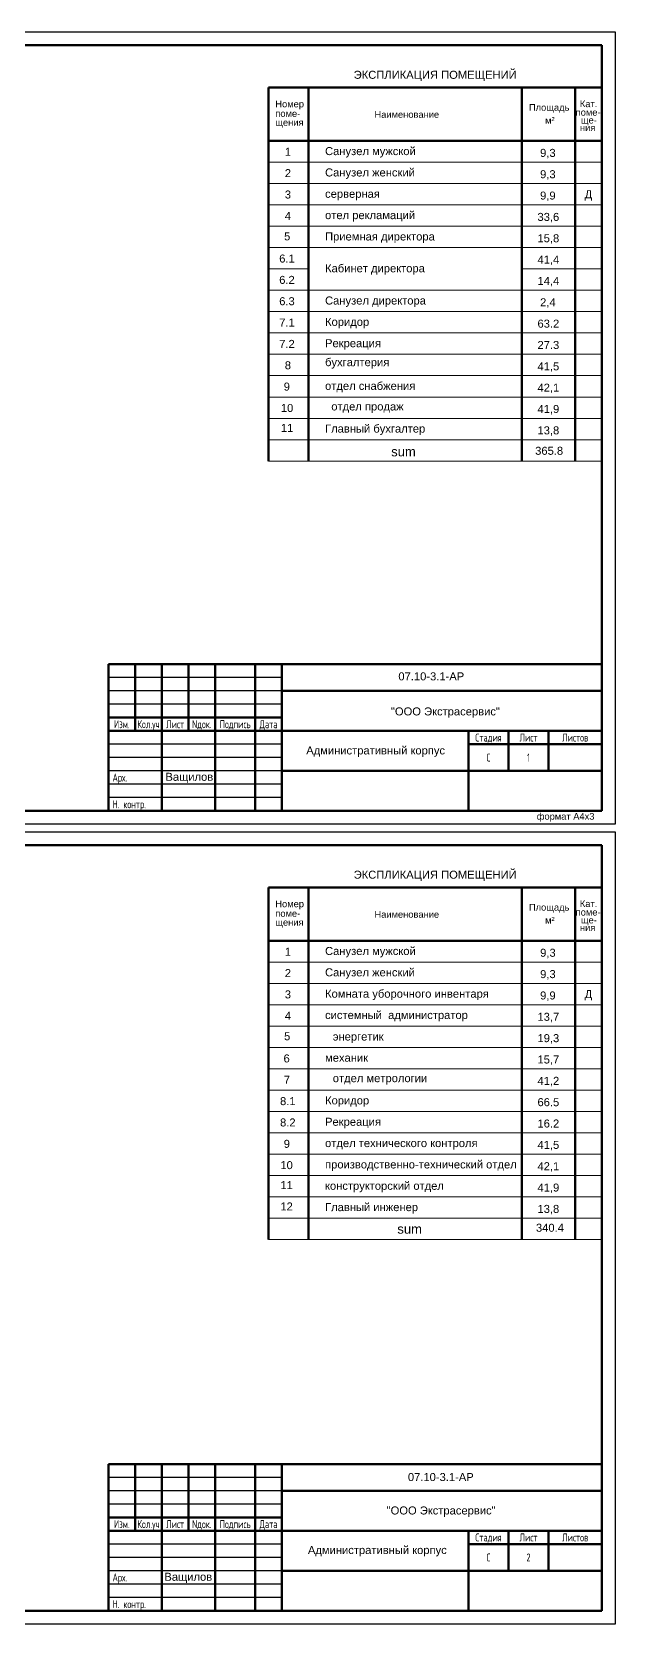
# Model space of a CAD drawing. Header units: millimetres. Extents: x 19315 to 19945, y -11469 to -10873.
# Drawn here: x 19726 to 19945, y -11469 to -10873 of the extents above; entities that cross this region are included whole.
import ezdxf
from ezdxf.enums import TextEntityAlignment as Align

# ---------------------------------------------------------------- set-up
doc = ezdxf.new("R2010")
doc.units = ezdxf.units.MM
doc.layers.add('0_FORMAT', color=7, linetype='Continuous')
for name, color, linetype, lineweight in [('АР 0', 7, 'Continuous', 15), ('рамка_штамп', 7, 'Continuous', 20), ('Текст', 254, 'Continuous', 0)]:
    doc.layers.add(name, color=color, linetype=linetype, lineweight=lineweight)
doc.styles.add('Arial-прямой', font='arial.ttf')
doc.styles.add('Romans_0.7', font='romans.shx', dxfattribs={"width": 0.7, "height": 300})
doc.styles.add('ОСНОВНОЙ', font='arial.ttf', dxfattribs={"width": 0.75})

# ---------------------------------------------------------------- blocks, each defined once
blk = doc.blocks.new('*U9')
at = {"layer": '0_FORMAT'}
for p, q in [((0, 0), (0, 297)), ((0, 297), (630, 297)), ((630, 297), (630, 0)), ((10, 155), (10, 90)), ((15, 155), (15, 90)), ((20, 90), (8, 90)), ((505, 55), (440, 55)), ((505, 50), (440, 50)), ((505, 45), (440, 45)), ((505, 30), (440, 30)), ((505, 25), (440, 25)), ((505, 20), (440, 20)), ((505, 15), (440, 15)), ((505, 10), (440, 10)), ((630, 0), (0, 0))]:
    blk.add_line(p, q, dxfattribs=at)
at = {"layer": '0_FORMAT', "lineweight": 60}
for p, q in [((20, 5), (20, 292)), ((20, 292), (625, 292)), ((625, 292), (625, 5)), ((20, 155), (0, 155)), ((5, 155), (5, 90)), ((20, 145), (5, 145)), ((20, 130), (5, 130)), ((20, 110), (5, 110)), ((20, 90), (0, 90)), ((8, 5), (8, 90)), ((13, 5), (13, 90)), ((20, 65), (8, 65)), ((440, 60), (440, 5)), ((625, 60), (440, 60)), ((450, 60), (450, 35)), ((460, 60), (460, 5)), ((470, 60), (470, 35)), ((480, 60), (480, 5)), ((495, 60), (495, 5)), ((505, 60), (505, 5)), ((625, 50), (505, 50)), ((505, 40), (440, 40)), ((20, 30), (8, 30)), ((625, 35), (440, 35)), ((575, 35), (575, 5)), ((625, 30), (575, 30)), ((590, 35), (590, 20)), ((605, 35), (605, 20)), ((625, 20), (505, 20)), ((20, 5), (8, 5)), ((625, 5), (20, 5))]:
    blk.add_line(p, q, dxfattribs=at)
at = {"layer": '0_FORMAT', "style": 'Romans_0.7', "width": 0.7}
for s, height, p in [('Согласовано:', 3.5, (2.5, 122.5)), ('Взам. инв. N', 3, (10.5, 77.5)), ('Подпись и дата', 3, (10.5, 47.5)), ('Инв. N подл.', 3, (10.5, 17.5))]:
    blk.add_text(s, height=height, rotation=90, dxfattribs=at).set_placement(p, align=Align.MIDDLE_CENTER)
for s, p in [('Изм.', (445, 37.5)), ('Кол.уч', (455, 37.5)), ('Лист', (465, 37.5)), ('Nдок.', (475, 37.5)), ('Подпись', (487.5, 37.5)), ('Дата', (500, 37.5)), ('Стадия', (582.5, 32.5)), ('Лист', (597.5, 32.5)), ('Листов', (615, 32.5))]:
    blk.add_text(s, height=3, dxfattribs=at).set_placement(p, align=Align.MIDDLE_CENTER)
for tag, p in [('ДОЛЖНОСТЬ_1', (441.5, 32.5)), ('ФАМИЛИЯ_1', (460.5, 32.5)), ('ДОЛЖНОСТЬ_2', (441.5, 27.5)), ('ДОЛЖНОСТЬ_3', (441.5, 22.5)), ('ФАМИЛИЯ_2', (460.5, 27.5)), ('ФАМИЛИЯ_3', (460.5, 22.5)), ('ДОЛЖНОСТЬ_4', (441.5, 17.5)), ('ФАМИЛИЯ_4', (460.5, 17.5)), ('ДОЛЖНОСТЬ_5', (441.5, 12.5)), ('ФАМИЛИЯ_5', (460.5, 12.5)), ('ДОЛЖНОСТЬ_6', (441.5, 7.5)), ('ФАМИЛИЯ_6', (460.5, 7.5))]:
    blk.add_attdef(tag, text='', height=3, dxfattribs=at).set_placement(p, align=Align.MIDDLE_LEFT)
for tag, p in [('СТАДИЯ', (582.5, 25)), ('ЛИСТ', (597.5, 25)), ('ЛИСТОВ', (615, 25))]:
    blk.add_attdef(tag, text='', height=3, dxfattribs=at).set_placement(p, align=Align.MIDDLE_CENTER)

msp = doc.modelspace()

# ---------------------------------------------------------------- linework, layer by layer
at = {"layer": 'АР 0', "lineweight": 50, "ltscale": 100}
for p, q in [((19940.00703, -10893.47324), (19815.00703, -10893.47324)), ((19815.00703, -10893.47324), (19815.00703, -11033.47324)), ((19830.00703, -10893.47324), (19830.00703, -11033.47324)), ((19910.00703, -10893.47324), (19910.00703, -11033.47324)), ((19930.00703, -10893.47324), (19930.00703, -11033.47324)), ((19940.00703, -10893.47324), (19940.00703, -11009.47324)), ((19940.00703, -10913.47324), (19815.00703, -10913.47324)), ((19940.00703, -11193.27324), (19815.00703, -11193.27324)), ((19815.00703, -11193.27324), (19815.00703, -11325.27324)), ((19830.00703, -11193.27324), (19830.00703, -11325.27324)), ((19910.00703, -11193.27324), (19910.00703, -11325.27324)), ((19930.00703, -11193.27324), (19930.00703, -11325.27324)), ((19940.00703, -11193.27324), (19940.00703, -11325.27324)), ((19940.00703, -11213.27324), (19815.00703, -11213.27324))]:
    msp.add_line(p, q, dxfattribs=at)
at = {"layer": 'АР 0', "lineweight": 15}
for p, q in [((19940.00703, -10921.47324), (19815.00703, -10921.47324)), ((19940.00703, -10929.47324), (19815.00703, -10929.47324)), ((19940.00703, -10937.47324), (19815.00703, -10937.47324)), ((19940.00703, -10945.47324), (19815.00703, -10945.47324)), ((19940.00703, -10953.47324), (19815.00703, -10953.47324)), ((19940.00703, -10953.47324), (19815.00703, -10953.47324)), ((19830.00703, -10961.47324), (19815.00703, -10961.47324)), ((19940.00703, -10961.47324), (19910.00703, -10961.47324)), ((19940.00703, -10969.47324), (19815.00703, -10969.47324)), ((19940.00703, -10977.47324), (19815.00703, -10977.47324)), ((19940.00703, -10985.47324), (19815.00703, -10985.47324)), ((19940.00703, -10993.47324), (19815.00703, -10993.47324)), ((19940.00703, -11001.47324), (19815.00703, -11001.47324)), ((19940.00703, -11009.47324), (19815.00703, -11009.47324)), ((19940.00703, -11017.47324), (19815.00703, -11017.47324)), ((19940.00703, -11025.47324), (19815.00703, -11025.47324)), ((19940.00703, -11033.47324), (19815.00703, -11033.47324)), ((19940.00703, -11221.27324), (19815.00703, -11221.27324)), ((19940.00703, -11229.27324), (19815.00703, -11229.27324)), ((19940.00703, -11237.27324), (19815.00703, -11237.27324)), ((19940.00703, -11245.27324), (19815.00703, -11245.27324)), ((19940.00703, -11253.27324), (19815.00703, -11253.27324)), ((19940.00703, -11253.27324), (19815.00703, -11253.27324)), ((19940.00703, -11261.27324), (19815.00703, -11261.27324)), ((19940.00703, -11269.27324), (19815.00703, -11269.27324)), ((19940.00703, -11277.27324), (19815.00703, -11277.27324)), ((19940.00703, -11285.27324), (19815.00703, -11285.27324)), ((19940.00703, -11293.27324), (19815.00703, -11293.27324)), ((19940.00703, -11301.27324), (19815.00703, -11301.27324)), ((19940.00703, -11309.27324), (19815.00703, -11309.27324)), ((19940.00703, -11317.27324), (19815.00703, -11317.27324)), ((19940.00703, -11325.27324), (19815.00703, -11325.27324))]:
    msp.add_line(p, q, dxfattribs=at)

# ---------------------------------------------------------------- block references
at = {"color": 7}
for p, values in [((19315.00703, -11169.61138), {'СТАДИЯ': 'С', 'ЛИСТ': '1', 'ДОЛЖНОСТЬ_4': 'Арх.', 'ДОЛЖНОСТЬ_6': 'Н. контр.'}), ((19315.00703, -11469.41138), {'СТАДИЯ': 'С', 'ЛИСТ': '2', 'ДОЛЖНОСТЬ_4': 'Арх.', 'ДОЛЖНОСТЬ_6': 'Н. контр.'})]:
    msp.add_blockref('*U9', p, dxfattribs=at).add_auto_attribs(values)

# ---------------------------------------------------------------- texts
at = {"color": 4, "ltscale": 0.5, "attachment_point": 1, "style": 'Arial-прямой'}
for s, width, heights, insert, char_height in [('{\\C256;sum}', 15, [3.31065], (19861.00357, -11028.20604), 3.5), ('{\\C256;Ващилов}', 20, [0], (19776.35643, -11150.3225), 3), ('{\\C256;sum}', 15, [3.31065], (19863.3149, -11319.55748), 3.5), ('{\\C256;Ващилов}', 20, [0], (19775.95489, -11450.15193), 3)]:
    msp.add_mtext_dynamic_manual_height_columns(s, width=width, gutter_width=17.5, heights=heights, dxfattribs=dict(at, insert=insert, char_height=char_height))
at = {"layer": 'АР 0', "ltscale": 3, "style": 'ОСНОВНОЙ'}
for p in [(19877.50703, -10890.20958), (19877.50703, -11190.00958)]:
    msp.add_text('ЭКСПЛИКАЦИЯ ПОМЕЩЕНИЙ', height=3, dxfattribs=at).set_placement(p, align=Align.CENTER)
for s, p in [('поме-', (19817.55802, -10904.48712)), ('Номер', (19817.55802, -10900.90364)), ('Наименование', (19854.7428, -10904.8348)), ('Площадь', (19912.67373, -10902.18345)), ('поме-', (19930.19913, -10904.034)), ('Кат.', (19931.76592, -10900.8331)), ('щения', (19817.55802, -10907.81463)), ('м²', (19918.74477, -10907.04674)), ('ния', (19931.80517, -10909.83651)), ('ще-', (19932.16368, -10906.96686)), ('Номер', (19817.55802, -11200.70364)), ('Площадь', (19912.67373, -11201.98345)), ('поме-', (19930.19913, -11203.834)), ('Кат.', (19931.76592, -11200.6331)), ('поме-', (19817.55802, -11204.28712)), ('щения', (19817.55802, -11207.61463)), ('Наименование', (19854.7428, -11204.6348)), ('м²', (19918.74477, -11206.84674)), ('ния', (19931.80517, -11209.63651)), ('ще-', (19932.16368, -11206.76686))]:
    msp.add_text(s, height=2.5, dxfattribs=at).set_placement(p)
at = {"layer": 'рамка_штамп', "style": 'Arial-прямой'}
msp.add_text('формат А4x3', height=2.5, dxfattribs=at).set_placement((19926.43293, -11166.64331), align=Align.MIDDLE_CENTER)
at = {"layer": 'Текст', "color": 7, "ltscale": 100, "style": 'Arial-прямой'}
for s, p in [('1', (19821.11305, -10919.07699)), ('Санузел мужской', (19836.21172, -10918.80985)), ('9,3', (19916.85277, -10919.47492)), ('2', (19821.11305, -10927.07699)), ('Санузел женский', (19836.21172, -10926.80985)), ('9,3', (19916.85277, -10927.47492)), ('3', (19821.11305, -10935.07699)), ('серверная', (19836.21172, -10934.80985)), ('9,9', (19916.85277, -10935.47492)), ('4', (19821.11305, -10943.07699)), ('отел рекламаций ', (19836.21172, -10942.80985)), ('33,6', (19915.87562, -10943.47492)), ('5', (19820.85372, -10950.75783)), ('Приемная директора', (19836.21172, -10950.80985)), ('15,8', (19915.87562, -10951.47492)), ('6.1', (19819.01171, -10959.07699)), ('41,4', (19915.87562, -10959.47492)), ('Кабинет директора', (19836.21172, -10962.72276)), ('6.2', (19819.01171, -10967.07699)), ('14,4', (19915.87562, -10967.47492)), ('6.3', (19819.01171, -10975.07699)), ('Санузел директора', (19836.21172, -10974.80985)), ('2,4', (19916.85277, -10975.47492)), ('7.1', (19819.01171, -10983.07699)), ('Коридор', (19836.21172, -10982.80985)), ('7.2', (19819.01171, -10991.07699)), ('Рекреация', (19836.21172, -10990.80985)), ('27.3', (19915.87562, -10991.47492)), ('8', (19821.11305, -10999.07699)), ('бухгалтерия', (19836.21172, -10997.91723)), ('41,5', (19915.87562, -10999.47492)), ('9', (19820.71244, -11007.07699)), ('отдел снабжения', (19836.21172, -11006.80985)), ('42,1', (19915.87562, -11007.47492)), ('10', (19819.62896, -11015.07699)), ('отдел продаж', (19838.54558, -11014.51599)), ('41,9', (19915.87562, -11015.47492)), ('11', (19819.62896, -11022.5632)), ('Главный бухгалтер', (19836.21172, -11022.80985)), ('13,8', (19915.87562, -11023.47492)), ('365.8', (19915.00236, -11031.1282)), ('07.10-3.1-АР', (19863.7032, -11115.6704)), ('"ООО Экстрасервис"', (19860.9171, -11128.81264)), ('1', (19821.11305, -11218.87699)), ('Санузел мужской', (19836.21172, -11218.60985)), ('9,3', (19916.86545, -11219.27492)), ('2', (19821.11305, -11226.87699)), ('Санузел женский', (19836.21172, -11226.60985)), ('9,3', (19916.86545, -11227.27492)), ('Комната уборочного инвентаря', (19836.21172, -11234.60985)), ('3', (19821.11305, -11234.87699)), ('9,9', (19916.86545, -11235.27492)), ('4', (19821.11305, -11242.87699)), ('системный  администратор', (19836.21172, -11242.60985)), ('13,7', (19915.87562, -11243.27492)), ('5', (19820.85372, -11250.55783)), ('энергетик', (19839.10289, -11250.67283)), ('19,3', (19915.87562, -11251.27492)), ('6', (19820.64076, -11258.87699)), ('механик', (19836.21172, -11258.60985)), ('15,7', (19915.87562, -11259.27492)), ('7', (19820.75417, -11266.87699)), ('отдел метрологии', (19839.10598, -11266.2751)), ('41,2', (19915.87562, -11267.27492)), ('8.1', (19819.33185, -11274.87699)), ('Коридор', (19836.21172, -11274.60985)), ('8.2', (19819.33185, -11282.87699)), ('Рекреация', (19836.21172, -11282.60985)), ('16.2', (19915.87562, -11283.27492)), ('9', (19820.71244, -11290.87699)), ('отдел технического контроля', (19836.21172, -11290.60985)), ('41,5', (19915.87562, -11291.27492)), ('10', (19819.4596, -11298.87699)), ('производственно-технический отдел', (19836.21172, -11298.60985)), ('42,1', (19915.87562, -11299.27492)), ('11', (19819.4596, -11306.3632)), ('конструкторский отдел', (19836.21172, -11306.60985)), ('41,9', (19915.87562, -11307.27492)), ('12', (19819.4596, -11314.3632)), ('Главный инженер', (19836.21172, -11314.60985)), ('13,8', (19915.87562, -11315.27492)), ('340.4', (19915.3002, -11322.33717)), ('07.10-3.1-АР', (19867.27491, -11415.77423)), ('"ООО Экстрасервис"', (19859.30493, -11428.30381))]:
    msp.add_text(s, height=3, dxfattribs=at).set_placement(p)
for p in [(19935.00703, -10933.47324), (19935.00703, -11233.27324)]:
    msp.add_text('Д', height=3, dxfattribs=at).set_placement(p, align=Align.MIDDLE_CENTER)
at = {"layer": 'Текст', "color": 1, "ltscale": 100, "style": 'Arial-прямой'}
for s, p in [('63.2', (19915.87562, -10983.47492)), ('66.5', (19915.87562, -11275.27492))]:
    msp.add_text(s, height=3, dxfattribs=at).set_placement(p)
at = {"layer": 'Текст', "color": 7, "ltscale": 100, "char_height": 3, "width": 54.4388412, "attachment_point": 1, "style": 'Arial-прямой'}
for insert in [(19829.14522, -11140.43856), (19829.7898, -11440.12926)]:
    msp.add_mtext('Административный корпус', dxfattribs=dict(at, insert=insert))

doc.saveas('drawing.dxf')
